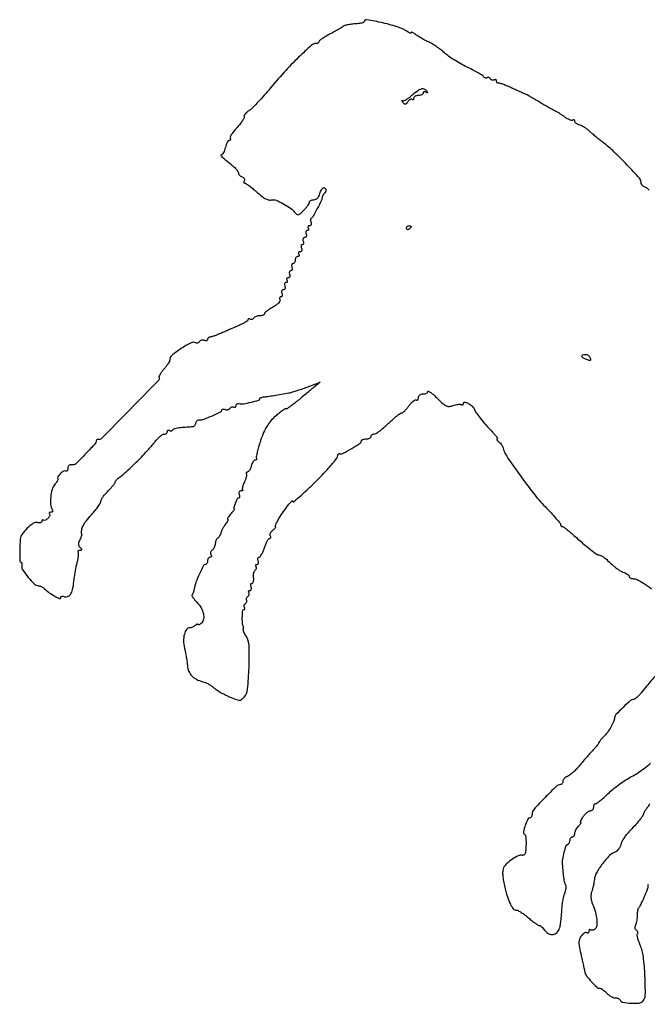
# Model space of a CAD drawing. Extents: x 1 to 531, y 1 to 416.
# Drawn here: x 0.7 to 266.1, y 0.7 to 416 of the extents above; entities that cross this region are included whole.
import ezdxf

# ---------------------------------------------------------------- set-up
doc = ezdxf.new("R2010")
doc.units = 0

msp = doc.modelspace()

# ---------------------------------------------------------------- linework, layer by layer
for points in [[(266.353356, 344.041409, 0.126338), (264.489688, 345.365583, -0.076377), (263.920208, 345.690789, -0.064834), (263.437596, 346.188511, -0.066806), (263.111208, 346.776027, -0.093691), (263, 347.364302, 0.186865), (262.326798, 349.102709, 0.005891), (257.05145, 354.757233, 0.012306), (251.565645, 360.224258, 0.028098), (247.109147, 364, -0.007111), (245.678124, 365.112765, -0.005147), (244.114508, 366.391355, -0.0052), (242.654054, 367.636895, -0.011283), (241.564314, 368.630145, 0.027362), (240.550607, 369.496115, 0.020656), (239.350707, 370.336438, 0.021037), (238.154134, 371.033633, 0.044573), (237.165309, 371.447533, -0.038999), (236.336618, 371.783617, -0.049109), (235.63606, 372.224189, -0.057387), (235.152296, 372.697216, -0.172164), (235, 373.126405, 0.100574), (234.931751, 373.462269, 0.17724), (234.740777, 373.666534, 0.168017), (234.454442, 373.705499, 0.089211), (234.117537, 373.572642, -0.188818), (233.620812, 373.482082, -0.044985), (232.798834, 373.720955, -0.040056), (231.838674, 374.188083, -0.030383), (230.867537, 374.843408, 0.011857), (229.851098, 375.585518, 0.010373), (228.754839, 376.313489, 0.010485), (227.736853, 376.92991, 0.030344), (227, 377.29759, -0.023887), (226.136145, 377.714807, -0.003696), (224.471875, 378.63503, -0.004115), (222.524281, 379.751988, -0.003568), (220.5, 380.95463, 0.003266), (218.47572, 382.158921, 0.003759), (216.528125, 383.280845, 0.003381), (214.864305, 384.20791, 0.021697), (214, 384.634191, -0.001973), (213.150952, 385.012088, -0.000381), (211.61875, 385.702707, -0.000406), (209.832825, 386.511074, -0.000375), (208, 387.344119, 0.009201), (206.221586, 388.114852, 0.012827), (204.601562, 388.7337, 0.009252), (203.241502, 389.185523, 0.140613), (202.75, 389.196751, -0.145425), (202.46469, 389.205962, -0.134253), (202.220313, 389.368882, -0.107969), (202.056102, 389.668914, -0.071539), (202, 390.059017, 0.098926), (201.928183, 390.418448, 0.176081), (201.726548, 390.637945, 0.169366), (201.42443, 390.681645, 0.090666), (201.069098, 390.542705, -0.110145), (200.665018, 390.402413, -0.099917), (200.224179, 390.439712, -0.094986), (199.814355, 390.649431, -0.088941), (199.5, 391, 0.082063), (199.191085, 391.354115, 0.092249), (198.796119, 391.572832, 0.100657), (198.377779, 391.623747, 0.11907), (198, 391.5, -0.1134), (197.624573, 391.372354, -0.100269), (197.212743, 391.412828, -0.094016), (196.827686, 391.615902, -0.08632), (196.530169, 391.951185, 0.115786), (196.009101, 392.473587, 0.008228), (194.233484, 393.537164, 0.011247), (192.044652, 394.735002, 0.008237), (189.565492, 395.968744, -0.016168), (186.895939, 397.350476, -0.013201), (184.131031, 398.994163, -0.013411), (181.665642, 400.643352, -0.033755), (179.991558, 402.007886, 0.023392), (178.495359, 403.279888, 0.015025), (176.650942, 404.618367, 0.015102), (174.762328, 405.822294, 0.027236), (173.137137, 406.67429, -0.013555), (171.61631, 407.419285, -0.011569), (170.054346, 408.284284, -0.011724), (168.670148, 409.137391, -0.032176), (167.75, 409.822638, 0.02444), (167.077611, 410.339725, 0.055387), (166.514062, 410.644699, 0.120335), (166.150712, 410.698076, 0.38704), (166, 410.532543, -0.247236), (165.889811, 410.323322, -0.186798), (165.632812, 410.262617, -0.090339), (165.230128, 410.394978, -0.038077), (164.75, 410.70536, 0.084695), (160.884178, 412.722913, 0.021363), (154.01879, 414.617811, 0.014311), (147.149152, 415.995789, 0.463586), (145.998013, 415.028466, -0.31225), (145.846557, 414.811338, -0.026598), (145.16234, 414.597265, -0.027772), (144.244662, 414.416481, -0.017403), (143.155961, 414.30265, 0.010465), (140.734852, 414.083415, 0.02528), (138.961432, 413.793976, 0.033334), (137.702861, 413.433463, 0.116437), (137, 412.97553, -0.069117), (136.616917, 412.671241, -0.003588), (135.251563, 411.87844, -0.005631), (133.605998, 410.963077, -0.004056), (131.75, 409.977247, 0.011632), (129.929836, 408.974803, 0.017466), (128.395312, 408.0093, 0.012503), (127.199951, 407.153143, 0.235266), (127, 406.751717, -0.131082), (126.923532, 406.465049, -0.100631), (126.708484, 406.220817, -0.088289), (126.386795, 406.056539, -0.074143), (126.007606, 406, 0.184377), (123.799898, 405.157249, 0.010779), (118.442403, 400.157469, 0.015316), (112.284827, 393.778424, 0.011042), (105.798866, 386.308662, -0.008321), (103.333529, 383.437966, -0.009317), (100.863472, 380.759018, -0.008713), (98.681843, 378.557717, -0.048143), (97.382137, 377.51473, 0.030491), (96.481181, 376.842523, 0.046786), (95.800146, 376.147631, 0.058838), (95.408896, 375.529477, 0.255427), (95.431259, 375.111226, -0.265366), (95.448886, 374.604877, -0.022593), (94.766826, 373.438533, -0.025204), (93.761129, 372.043818, -0.016611), (92.474269, 370.541633, 0.018389), (91.191411, 369.033299, 0.027569), (90.197246, 367.619599, 0.026199), (89.542491, 366.436266, 0.257093), (89.570162, 365.886475, -0.087273), (89.705163, 365.547955, -0.166138), (89.66935, 365.260402, -0.178763), (89.469295, 365.068793, -0.102872), (89.138472, 365, 0.223055), (88.717065, 364.802163, 0.048302), (88.253102, 364.11875, 0.041651), (87.823903, 363.148901, 0.029303), (87.5, 362, -0.03159), (87.170462, 360.851243, -0.044187), (86.72462, 359.88125, -0.052059), (86.236709, 359.202387, -0.214082), (85.785686, 359, 0.504666), (85.641157, 358.804273, 0.097467), (85.887735, 358.345326, 0.039846), (86.5788, 357.628336, 0.016598), (87.615141, 356.771323, -0.007652), (90.286626, 354.641418, -0.029), (91.854444, 353.191457, -0.047722), (92.730753, 352.087803, -0.144928), (93, 351.178417, 0.135083), (93.113681, 350.765313, 0.06208), (93.459243, 350.321054, 0.054904), (93.96538, 349.915085, 0.050019), (94.563382, 349.614052, -0.069381), (95.114498, 349.309425, -0.099723), (95.484691, 348.894529, -0.123594), (95.617935, 348.437686, -0.148943), (95.504365, 348.007063, 0.059701), (95.32476, 347.619862, 0.124369), (95.302444, 347.290189, 0.185501), (95.43568, 347.071264, 0.159724), (95.690983, 346.980816, -0.143553), (96.18133, 346.824357, -0.00905), (97.434141, 345.944778, -0.01273), (98.902063, 344.815639, -0.009081), (100.489071, 343.480816, 0.010894), (103.028722, 341.360406, 0.049684), (104.641907, 340.315903, 0.084757), (105.971389, 339.895593, 0.080339), (107.39104, 339.928592, -0.147426), (108.929019, 339.760023, -0.022373), (111.748899, 338.409497, -0.026078), (114.549811, 336.717069, -0.059961), (116.405727, 335.10417, 0.022978), (117.601986, 333.898578, 0.213197), (118.281556, 333.670936, 0.161488), (119.009536, 333.993489, 0.012026), (120.602953, 335.512043, 0.020047), (121.520647, 336.506433, 0.024248), (122.295867, 337.51206, 0.023942), (122.855913, 338.404613, 0.12883), (123, 338.954545, -0.175607), (123.144575, 339.353494, -0.092905), (123.555655, 339.692898, -0.073099), (124.167905, 339.922626, -0.053306), (124.891592, 340, 0.102549), (125.722417, 340.172211, 0.09348), (126.447766, 340.663337, 0.080962), (127.022088, 341.454981, 0.055092), (127.410644, 342.5, -0.034719), (127.722843, 343.457085, -0.046776), (128.141941, 344.265625, -0.05533), (128.598489, 344.827615, -0.196992), (129.019052, 345, -0.175289), (129.662448, 344.767289, -0.197878), (129.967771, 344.18929, -0.138512), (129.820972, 343.382553, -0.08272), (129.25, 342.583333, 0.03517), (128.958092, 342.247194, 0.03056), (128.700931, 341.857813, 0.031774), (128.51187, 341.475301, 0.074355), (128.434021, 341.166667, -0.087237), (128.037437, 339.748502, -0.007271), (126.331847, 336.316808, -0.004874), (124.486783, 332.820218, -0.163893), (123.806177, 332.185392, 0.186052), (123.582195, 331.957701, 0.082121), (123.477966, 331.541554, 0.064818), (123.503556, 331.007897, 0.047294), (123.663166, 330.435392, -0.072613), (123.786713, 329.886609, -0.120928), (123.709662, 329.421647, -0.152578), (123.447166, 329.114844, -0.140985), (123.047972, 329, 0.095723), (122.65063, 328.923227, 0.173661), (122.406028, 328.70625, 0.171987), (122.353415, 328.381563, 0.093667), (122.5, 328, -0.079467), (122.659353, 327.617748, -0.157566), (122.63462, 327.29375, -0.184509), (122.43288, 327.078784, -0.113538), (122.090402, 327, 0.172457), (121.747127, 326.877971, 0.149855), (121.53372, 326.559375, 0.105471), (121.493584, 326.074174, 0.059765), (121.638374, 325.5, -0.072198), (121.768056, 324.926168, -0.1207), (121.688598, 324.440365, -0.152772), (121.415689, 324.119991, -0.14144), (121, 324, 0.14144), (120.584311, 323.880009, 0.152772), (120.311402, 323.559635, 0.1207), (120.231944, 323.073832, 0.072198), (120.361626, 322.5, -0.053929), (120.513619, 321.925537, -0.097172), (120.492835, 321.440625, -0.145365), (120.308551, 321.122669, -0.191493), (120, 321, 0.191493), (119.691449, 320.877331, 0.145365), (119.507165, 320.559375, 0.097172), (119.486381, 320.074463, 0.053929), (119.638374, 319.5, -0.069008), (119.771857, 318.926317, -0.116977), (119.70238, 318.440625, -0.152575), (119.444764, 318.120613, -0.148627), (119.047972, 318, 0.095723), (118.65063, 317.923227, 0.173661), (118.406028, 317.70625, 0.171987), (118.353415, 317.381563, 0.093667), (118.5, 317, -0.082592), (118.656512, 316.6179, -0.161196), (118.6254, 316.29375, -0.182303), (118.413961, 316.078288, -0.108972), (118.059017, 316, 0.140337), (117.655173, 315.884374, 0.099915), (117.311086, 315.559375, 0.085131), (117.079345, 315.073318, 0.06887), (117, 314.5, -0.062722), (116.92777, 313.926468, -0.08088), (116.715469, 313.440625, -0.098158), (116.400789, 313.115494, -0.152681), (116.031385, 313, 0.184534), (115.710807, 312.877514, 0.147206), (115.516384, 312.559375, 0.100118), (115.488865, 312.074366, 0.055937), (115.638374, 311.5, -0.062927), (115.779282, 310.92599, -0.109632), (115.728935, 310.440625, -0.151303), (115.500163, 310.121579, -0.163532), (115.138374, 310, 0.163532), (114.776585, 309.878421, 0.151303), (114.547812, 309.559375, 0.109632), (114.497466, 309.07401, 0.062927), (114.638374, 308.5, -0.069008), (114.771857, 307.926317, -0.116977), (114.70238, 307.440625, -0.152575), (114.444764, 307.120613, -0.148627), (114.047972, 307, 0.095723), (113.65063, 306.923227, 0.173661), (113.406028, 306.70625, 0.171987), (113.353415, 306.381563, 0.093667), (113.5, 306, -0.079467), (113.659353, 305.617748, -0.157566), (113.63462, 305.29375, -0.184509), (113.43288, 305.078784, -0.113538), (113.090402, 305, 0.172457), (112.747127, 304.877971, 0.149855), (112.53372, 304.559375, 0.105471), (112.493584, 304.074174, 0.059765), (112.638374, 303.5, -0.072198), (112.768056, 302.926168, -0.1207), (112.688598, 302.440365, -0.152772), (112.415689, 302.119991, -0.14144), (112, 302, 0.14144), (111.584311, 301.880009, 0.152772), (111.311402, 301.559635, 0.1207), (111.231944, 301.073832, 0.072198), (111.361626, 300.5, -0.053929), (111.513619, 299.925537, -0.097172), (111.492835, 299.440625, -0.145365), (111.308551, 299.122669, -0.191493), (111, 299, 0.15718), (110.683191, 298.897885, 0.152034), (110.480539, 298.628761, 0.112702), (110.431545, 298.219717, 0.065383), (110.547732, 297.736208, -0.227033), (110.497691, 297.112736, -0.059681), (109.878174, 296.290671, -0.047451), (108.85191, 295.406892, -0.030537), (107.516347, 294.578737, 0.017323), (106.169389, 293.791987, 0.024501), (105.032927, 292.993834, 0.022345), (104.18699, 292.272662, 0.207963), (104, 291.842529, -0.213467), (103.855852, 291.520281, -0.080177), (103.429836, 291.247493, -0.060997), (102.802152, 291.061764, -0.041485), (102.059017, 291, 0.047606), (101.269959, 290.924701, 0.046638), (100.503689, 290.701458, 0.050526), (99.87003, 290.373446, 0.110089), (99.489919, 289.983688, -0.090427), (99.179369, 289.639411, -0.095498), (98.77286, 289.434921, -0.099685), (98.334197, 289.401101, -0.108373), (97.930902, 289.542705, 0.065123), (97.574435, 289.703398, 0.137187), (97.273452, 289.709653, 0.191349), (97.075841, 289.565565, 0.141597), (97, 289.303128, -0.219841), (96.817245, 288.907563, -0.02749), (96.045312, 288.320448, -0.028223), (94.994915, 287.692463, -0.019825), (93.75, 287.10217, 0.001324), (92.207307, 286.439412, 0.000628), (90.222366, 285.577466, 0.000622), (88.148343, 284.670668, 0.000881), (86.304864, 283.858059, -0.008552), (84.621277, 283.146571, -0.010644), (83.032183, 282.545805, -0.00906), (81.686054, 282.096661, -0.076127), (81.054864, 282, 0.090661), (80.652147, 281.926374, 0.095576), (80.309866, 281.715469, 0.099646), (80.08084, 281.400931, 0.108099), (80, 281.031385, -0.170338), (79.886291, 280.707295, -0.150241), (79.589088, 280.504982, -0.106442), (79.136572, 280.465361, -0.060487), (78.601151, 280.599558, 0.079342), (78.016242, 280.723038, 0.077271), (77.416328, 280.660098, 0.081875), (76.893866, 280.42543, 0.108341), (76.532052, 280.051862, -0.079822), (76.209478, 279.678748, -0.09122), (75.799765, 279.445968, -0.100758), (75.368111, 279.387821, -0.122263), (74.98036, 279.512138, 0.263559), (73.003595, 279.587641, 0.027148), (68.825889, 277.1314, 0.028072), (64.928549, 274.218026, 0.221717), (64, 272.226968, -0.12787), (63.866691, 271.714226, -0.0169), (63.282352, 270.744941, -0.018699), (62.492445, 269.623637, -0.014689), (61.556942, 268.467914, 0.018078), (60.649892, 267.331683, 0.026908), (59.948769, 266.270236, 0.025241), (59.487754, 265.383568, 0.250707), (59.512987, 264.978986, -0.344035), (59.389109, 263.848324, -0.00084), (47.255645, 251.42286, -0.000916), (35.116199, 239.078319, -0.279417), (33.814145, 238.75, 0.11613), (33.504031, 238.770718, 0.13788), (33.239155, 238.646489, 0.126253), (33.062022, 238.391446, 0.089201), (33, 238.046559, -0.18936), (32.594726, 237.014815, -0.003635), (28.58631, 232.762207, -0.003942), (24.537503, 228.595112, -0.168295), (23.444896, 228.055895, -0.016893), (23.20866, 228.03429, -0.004688), (22.836938, 228.016419, -0.004727), (22.415484, 228.004104, -0.004939), (22, 228, 0.153634), (21.618621, 227.879982, 0.097988), (21.29375, 227.542039, 0.080552), (21.074545, 227.037096, 0.062283), (21, 226.440983, -0.057307), (20.935851, 225.88313, -0.123371), (20.739534, 225.500904, -0.190638), (20.449263, 225.351971, -0.164171), (20.113307, 225.429973, 0.288194), (19.237062, 225.423307, 0.053401), (17.919963, 224.368009, 0.052753), (16.83811, 223.038892, 0.251722), (16.758184, 222.096305, -0.198427), (16.763946, 221.754173, -0.030801), (16.471575, 221.127469, -0.03033), (16.012466, 220.39311, -0.022185), (15.419938, 219.635505, 0.111055), (14.359672, 217.632757, 0.040893), (13.771304, 214.470396, 0.040651), (13.704543, 211.284367, 0.123946), (14.353415, 209.23718, -0.066866), (14.574674, 208.741774, -0.162211), (14.560786, 208.346387, -0.200671), (14.322581, 208.092128, -0.105869), (13.89235, 208, 0.048844), (13.463121, 207.957969, 0.146004), (13.204887, 207.821824, 0.260469), (13.146434, 207.623075, 0.141387), (13.273222, 207.393444, -0.312244), (13.413587, 206.622497, -0.080409), (12.675387, 205.509606, -0.076648), (11.597888, 204.653065, -0.272197), (10.75, 204.663977, 0.108203), (10.464329, 204.76145, 0.179814), (10.220313, 204.701069, 0.160773), (10.056532, 204.487221, 0.083887), (10, 204.152637, -0.214071), (9.852589, 203.824112, -0.118473), (9.457532, 203.612683, -0.08035), (8.860566, 203.555683, -0.04769), (8.1533, 203.670162, 0.21941), (6.438822, 203.364909, 0.040384), (3.894204, 201.269452, 0.041985), (1.667852, 198.716937, 0.144883), (0.932103, 196.673275, 0.004594), (0.714286, 192.196613, 0.015786), (0.691419, 189.287538, 0.015464), (0.798356, 187.332203, 0.3897), (1.161516, 186.999241, -0.243744), (1.396253, 186.877924, -0.08912), (1.559613, 186.528975, -0.06279), (1.629762, 186.01118, -0.038762), (1.587801, 185.397269, 0.185913), (1.996127, 183.587439, 0.026783), (4.310076, 180.499479, 0.026484), (6.93714, 177.677213, 0.194459), (8.61257, 177, -0.077965), (9.184046, 176.910345, -0.036554), (9.879719, 176.629004, -0.03508), (10.581125, 176.220378, -0.041307), (11.178571, 175.737035, 0.034259), (13.195734, 174.0576, 0.029633), (15.520584, 172.57874, 0.029031), (17.51169, 171.618757, 0.534032), (18, 171.945562, -0.143984), (18.100069, 172.285858, -0.149949), (18.367188, 172.511358, -0.117907), (18.772063, 172.580317, -0.071437), (19.25, 172.47912, 0.163744), (20.827205, 172.43703, 0.166047), (22.098335, 173.35804, 0.095634), (23.013966, 175.386576, 0.032929), (23.552934, 178.574652, -0.00991), (23.813521, 180.709562, -0.007386), (24.182329, 183.053737, -0.007472), (24.59585, 185.254114, -0.016792), (24.990145, 186.906154, 0.01897), (25.309884, 188.272136, 0.023765), (25.4972, 189.55963, 0.022995), (25.551765, 190.629212, 0.140556), (25.403492, 191.156154, -0.130975), (25.30673, 191.476769, -0.189958), (25.405, 191.75212, -0.144478), (25.697564, 191.937826, -0.069766), (26.140983, 192, 0.049117), (26.701687, 192.055213, 0.332216), (26.877059, 192.25, 0.199285), (26.776213, 192.573817, 0.022522), (26.246804, 193.153196, -0.081568), (25.799933, 193.775688, -0.099555), (25.614994, 194.46702, -0.088008), (25.702666, 195.242123, -0.050844), (26.060308, 196.112686, 0.021647), (26.420626, 196.862217, 0.023452), (26.704286, 197.620593, 0.023798), (26.884454, 198.288596, 0.095594), (26.895082, 198.70949, -0.080335), (26.885938, 200.525526, -0.076262), (27.44547, 202.287311, -0.052109), (28.719995, 204.302833, -0.016894), (31, 207, 0.013779), (32.531844, 208.789394, 0.018035), (33.825, 210.510435, 0.015732), (34.790349, 211.994027, 0.1372), (35, 212.743679, -0.129362), (35.181934, 213.43511, -0.024849), (35.88125, 214.540011, -0.024969), (36.851493, 215.780163, -0.020738), (38, 217, 0.012858), (39.149058, 218.182524, 0.017504), (40.11875, 219.309946, 0.014453), (40.852092, 220.281816, 0.155617), (41, 220.745537, -0.15623), (41.130042, 221.151567, -0.030975), (41.617188, 221.751715, -0.030065), (42.296673, 222.406535, -0.024023), (43.101065, 223.029241, 0.035636), (45.965793, 225.35519, 0.008345), (50.407184, 229.661013, 0.008924), (54.78511, 234.208906, 0.024232), (57.666605, 237.629543, -0.023914), (58.752152, 238.919862, -0.029363), (59.887973, 240.009928, -0.030174), (60.923862, 240.790581, -0.147423), (61.618689, 241, 0.075086), (62.146453, 241.079705, 0.088809), (62.59424, 241.311086, 0.100694), (62.893583, 241.655155, 0.129539), (63, 242.059017, -0.098926), (63.071817, 242.418448, -0.176081), (63.273452, 242.637945, -0.169366), (63.57557, 242.681645, -0.090666), (63.930902, 242.542705, 0.091579), (64.326847, 242.388711, 0.095876), (64.745048, 242.38992, 0.099489), (65.120405, 242.54526, 0.107034), (65.39524, 242.830494, -0.157364), (65.803389, 243.177815, -0.029951), (66.737142, 243.500785, -0.029315), (67.917274, 243.757886, -0.023272), (69.214338, 243.900298, 0.000936), (70.563928, 243.987731, 0.00096), (71.902024, 244.079514, 0.000928), (73.062949, 244.163551, 0.004044), (73.75, 244.220158, 0.102411), (74.227165, 244.364842, 0.09015), (74.632812, 244.691755, 0.087868), (74.905235, 245.14895, 0.090768), (75, 245.666667, -0.111213), (75.114553, 246.175314, -0.100043), (75.43861, 246.608333, -0.094672), (75.923033, 246.898802, -0.088066), (76.49314, 247, 0.087522), (78.5266, 247.358691, 0.016802), (82.013909, 248.762893, 0.010312), (85.491681, 250.38753, 0.285701), (86, 251.204515, -0.231114), (86.114341, 251.438672, -0.131535), (86.410912, 251.564314, -0.082117), (86.862742, 251.553147, -0.044487), (87.398849, 251.400442, 0.079342), (87.983758, 251.276962, 0.077271), (88.583672, 251.339902, 0.081875), (89.106134, 251.57457, 0.108341), (89.467948, 251.948138, -0.08451), (89.794407, 252.318712, -0.093295), (90.214763, 252.545053, -0.100463), (90.66252, 252.593431, -0.11575), (91.069098, 252.457295, 0.095669), (91.424206, 252.322488, 0.173618), (91.726548, 252.374932, 0.17203), (91.928753, 252.608048, 0.093719), (92, 252.98482, -0.118627), (92.097187, 253.388685, -0.120258), (92.367188, 253.701754, -0.110115), (92.77279, 253.873438, -0.087277), (93.25, 253.876758, 0.080533), (95.153237, 253.864502, 0.018159), (98.341532, 254.47964, 0.010686), (101.537985, 255.289976, 0.337266), (102, 255.897005, -0.219487), (102.124512, 256.166985, -0.065838), (102.514062, 256.419468, -0.05232), (103.079908, 256.619014, -0.036254), (103.75, 256.728539, 0.013009), (105.444504, 256.925223, 0.003578), (108.100162, 257.323129, 0.003556), (111.151858, 257.824988, 0.003373), (114.250429, 258.378757, 0.025574), (115.463591, 258.668872, 0.006043), (117.454814, 259.280366, 0.006205), (119.729328, 260.040301, 0.006079), (122, 260.861487), (127.5, 262.926502), (125, 260.870245, 0.001262), (123.743958, 259.831821, 0.000451), (121.956563, 258.343771, 0.000447), (119.998702, 256.707844, 0.000528), (118.150001, 255.156993, -0.009942), (116.431221, 253.769413, -0.014754), (114.867385, 252.629697, -0.009797), (113.539668, 251.758504, -0.207601), (113.083647, 251.688785, 0.209868), (112.637589, 251.618604, 0.011725), (111.445557, 250.814877, 0.016436), (110.041866, 249.74878, 0.011163), (108.513114, 248.448678, 0.035708), (106.576509, 246.460823, 0.039664), (105.016128, 244.282829, 0.034989), (103.675703, 241.659839, 0.019467), (102.398456, 238.302777, 0.009436), (101.567908, 235.671557, 0.013841), (100.945939, 233.325978, 0.00914), (100.522946, 231.372513, 0.18935), (100.628005, 230.792883, -0.109732), (100.733114, 230.490939, -0.182695), (100.668598, 230.232909, -0.160588), (100.438649, 230.059573, -0.082051), (100.078069, 230, 0.189922), (99.634611, 229.825252, 0.058024), (99.159277, 229.265625, 0.048811), (98.727259, 228.456976, 0.036821), (98.410644, 227.5, -0.033639), (98.10071, 226.542859, -0.045696), (97.688259, 225.734375, -0.05385), (97.241337, 225.171027, -0.200769), (96.832575, 225, 0.096731), (96.509046, 224.936818, 0.174447), (96.310385, 224.758626, 0.171163), (96.268649, 224.491868, 0.092697), (96.389805, 224.1783, -0.16531), (96.500775, 223.695485, -0.034978), (96.351068, 222.831988, -0.033085), (96.025471, 221.807576, -0.026179), (95.544799, 220.748989, 0.024541), (95.068283, 219.70862, 0.034799), (94.756993, 218.739724, 0.037421), (94.62468, 217.952364, 0.222854), (94.762644, 217.570689, -0.167816), (94.867447, 217.35531, -0.257798), (94.791557, 217.16764, -0.127646), (94.51027, 217.039318, -0.043546), (94.059678, 217, 0.127746), (93.610662, 216.883377, 0.158048), (93.317925, 216.568555, 0.128612), (93.230055, 216.084957, 0.07271), (93.361626, 215.5, -0.048567), (93.520279, 214.925294, -0.088859), (93.517876, 214.440625, -0.138659), (93.361327, 214.122871, -0.21248), (93.085247, 214, 0.284573), (92.478762, 213.624405, 0.022707), (91.681825, 211.822504, 0.022314), (91.052632, 209.963678, 0.329567), (91.278243, 209.354988, -0.422799), (91.30311, 209.226834, -0.008483), (90.875269, 208.634232, -0.014667), (90.309605, 207.922609, -0.008653), (89.595012, 207.104988, 0.019971), (88.91987, 206.296279, 0.044032), (88.487545, 205.61834, 0.088862), (88.348291, 205.171993, 0.451365), (88.5, 205, -0.381038), (88.67137, 204.847221, -0.127734), (88.620637, 204.485938, -0.057057), (88.307241, 203.922485, -0.024757), (87.773268, 203.25, 0.033326), (87.134731, 202.416923, 0.020055), (86.486554, 201.353125, 0.020042), (85.924638, 200.238783, 0.032804), (85.550893, 199.25, -0.027446), (85.235705, 198.388353, -0.038218), (84.855196, 197.660937, -0.042637), (84.467647, 197.144286, -0.213665), (84.145417, 197, 0.242311), (83.857305, 196.851665, 0.058067), (83.589256, 196.365493, 0.046859), (83.3777, 195.667324, 0.031356), (83.262899, 194.839977, -0.046523), (83.113456, 193.9597, -0.043407), (82.801886, 193.10056, -0.046349), (82.385564, 192.385582, -0.099652), (81.921979, 191.951781, 0.093267), (81.524529, 191.589185, 0.096401), (81.291714, 191.110916, 0.09918), (81.258911, 190.591758, 0.105125), (81.430902, 190.111803, -0.072223), (81.61547, 189.686428, -0.148061), (81.605103, 189.326592, -0.188844), (81.406576, 189.08901, -0.126017), (81.059017, 189, 0.140337), (80.655173, 188.884374, 0.099915), (80.311086, 188.559375, 0.085131), (80.079345, 188.073318, 0.06887), (80, 187.5, -0.057502), (79.933802, 186.926281, -0.076763), (79.738145, 186.440625, -0.095686), (79.448627, 186.115148, -0.164718), (79.10858, 186, 0.281402), (78.267732, 185.48607, 0.010752), (76.598425, 182.048435, 0.019246), (75.103951, 178.434028, 0.042648), (74.313873, 175.560722, -0.01814), (74.140308, 174.782266, -0.020237), (73.915916, 174.046761, -0.020025), (73.675982, 173.440114, -0.092444), (73.463388, 173.130055, 0.319199), (73.407017, 172.796556, 0.029897), (73.837052, 172.028269, 0.029677), (74.520542, 171.089654, 0.018403), (75.425472, 170.069333, -0.058385), (77.233306, 167.66989, -0.077978), (78.226703, 165.134438, -0.097228), (78.280998, 162.866235, -0.16433), (77.38581, 161.210573, -0.024216), (76.853168, 160.761058, -0.056892), (76.407082, 160.494341, -0.132024), (76.122502, 160.447631, -0.385263), (76, 160.583018, 0.318537), (75.888762, 160.73991, 0.158596), (75.632812, 160.745726, 0.070464), (75.230334, 160.5599, 0.02988), (74.75, 160.207482, -0.036993), (74.197906, 159.814359, -0.03309), (73.573437, 159.490312, -0.034632), (72.971761, 159.275258, -0.08187), (72.5, 159.222839, 0.252435), (71.135015, 158.577191, 0.094215), (70.189149, 156.601787, 0.069457), (69.847371, 153.767174, 0.053789), (70.239121, 150.678808, -0.009627), (70.640128, 148.837134, -0.006806), (71.022297, 146.755015, -0.006872), (71.333191, 144.754461, -0.014388), (71.508672, 143.189328, 0.076676), (72.079975, 140.812943, 0.095372), (73.321397, 138.914616, 0.086409), (75.287591, 137.483782, 0.052122), (78, 136.485834, -0.040555), (79.102521, 136.108853, -0.023833), (80.353125, 135.492065, -0.023733), (81.552347, 134.751359, -0.037015), (82.5, 133.99322, 0.041789), (83.583495, 133.143217, 0.014344), (85.281817, 132.094937, 0.014142), (87.230149, 131.040569, 0.015894), (89.161503, 130.140821, 0.008309), (92.119707, 128.933249, 0.085857), (93.406104, 128.67295, 0.165022), (94.351833, 128.964192, 0.052397), (95.465619, 129.962009, 0.162682), (96.924074, 133.290048, 0.014546), (97.491929, 142.527314, 0.01568), (97.500695, 151.751719, 0.136166), (96.295298, 155.633659, -0.021666), (95.781318, 156.514072, -0.025029), (95.371894, 157.395043, -0.025243), (95.104143, 158.16536, -0.116409), (95.079641, 158.633659, 0.02789), (95.125456, 159.002033, 0.023982), (95.133269, 159.392387, 0.024691), (95.105733, 159.747855, 0.061538), (95.041455, 160, -0.080522), (94.704032, 161.568997, -0.022338), (94.687704, 164.09478, -0.014472), (94.855369, 166.588085, -0.386369), (95.309017, 167.000073, 0.143019), (95.569111, 167.075998, 0.191463), (95.711382, 167.273474, 0.136258), (95.703894, 167.574417, 0.064551), (95.542705, 167.930902, -0.110145), (95.402413, 168.334982, -0.099917), (95.439712, 168.775821, -0.094986), (95.649431, 169.185645, -0.088941), (96, 169.5, 0.082063), (96.354115, 169.808915, 0.092249), (96.572832, 170.203881, 0.100657), (96.623747, 170.622221, 0.11907), (96.5, 171, -0.11907), (96.376253, 171.377779, -0.100657), (96.427168, 171.796119, -0.092249), (96.645885, 172.191085, -0.082063), (97, 172.5, 0.088941), (97.350569, 172.814355, 0.094986), (97.560288, 173.224179, 0.099917), (97.597587, 173.665018, 0.110145), (97.457295, 174.069098, -0.08716), (97.315434, 174.424589, -0.166025), (97.352836, 174.726548, -0.178851), (97.562601, 174.927745, -0.10301), (97.909598, 175, 0.172457), (98.252873, 175.122029, 0.149855), (98.46628, 175.440625, 0.105471), (98.506416, 175.925826, 0.059765), (98.361626, 176.5, -0.055992), (98.212187, 177.074364, -0.100197), (98.23989, 177.559375, -0.147252), (98.43459, 177.87752, -0.184348), (98.755498, 178, 0.248517), (99.105882, 178.185617, 0.081347), (99.359715, 178.733111, 0.058661), (99.48541, 179.539644, 0.036704), (99.451015, 180.495697, -0.036418), (99.414565, 181.493068, -0.043433), (99.530069, 182.426719, -0.048804), (99.766816, 183.172394, -0.154273), (100.10484, 183.564795, 0.099382), (100.414984, 183.854703, 0.098025), (100.591085, 184.243212, 0.097863), (100.606048, 184.670058, 0.098696), (100.457295, 185.069098, -0.08716), (100.315434, 185.424589, -0.166025), (100.352836, 185.726548, -0.178851), (100.562601, 185.927745, -0.10301), (100.909598, 186, 0.172457), (101.252873, 186.122029, 0.149855), (101.46628, 186.440625, 0.105471), (101.506416, 186.925826, 0.059765), (101.361626, 187.5, -0.054547), (101.2104, 188.074434, -0.098089), (101.233267, 188.559375, -0.145968), (101.420688, 188.877383, -0.189301), (101.732952, 189, 0.239396), (102.176329, 189.225191, 0.028828), (102.789505, 190.175, 0.029231), (103.425391, 191.46762, 0.019991), (104, 193, -0.018978), (104.571101, 194.532464, -0.027963), (105.196403, 195.825, -0.026877), (105.795749, 196.780467, -0.243874), (106.219077, 197, 0.149183), (106.505961, 197.087545, 0.191612), (106.660339, 197.313295, 0.132299), (106.645885, 197.657997, 0.06223), (106.458879, 198.066535, -0.169997), (106.345923, 198.579361, -0.082587), (106.536829, 199.231513, -0.066971), (106.990867, 199.919531, -0.051392), (107.649862, 200.534731, 0.019644), (108.308907, 201.076044, 0.048745), (108.732525, 201.533997, 0.128569), (108.854522, 201.828009, 0.44259), (108.737455, 201.968197, -0.500537), (108.577966, 202.200843, -0.023407), (108.982884, 203.232556, -0.023115), (109.674052, 204.60329, -0.012463), (110.643764, 206.227738, -0.012616), (112.549964, 209.085029, -0.021148), (114.310028, 211.372397, -0.028622), (115.627348, 212.771317, -0.658388), (116, 212.610989, 0.633823), (116.297616, 212.470528, 0.005351), (118.82656, 214.598813, 0.010123), (121.858335, 217.314878, 0.006255), (125.316269, 220.623147, 0.009636), (128.977618, 224.355962, 0.013186), (132.117259, 227.863619, 0.008684), (134.606921, 230.90267, 0.168824), (135, 232.033659, -0.100036), (135.070591, 232.382959, -0.127899), (135.269377, 232.6427, -0.129489), (135.56739, 232.77067, -0.103923), (135.917027, 232.75, 0.193376), (137.259867, 232.906313, 0.011359), (140.895399, 234.99095, 0.010045), (144.4685, 237.248267, 0.251954), (145, 238.236068, -0.233784), (145.1448, 238.528831, -0.071948), (145.5875, 238.775595, -0.054923), (146.234036, 238.944219, -0.036364), (147, 239, 0.048028), (147.765418, 239.073693, 0.068025), (148.4125, 239.29375, 0.088204), (148.848523, 239.618118, 0.191087), (149, 240, -0.103343), (149.079718, 240.381578, -0.098858), (149.306148, 240.70625, -0.096874), (149.644395, 240.923814, -0.094894), (150.042206, 241, 0.122983), (151.033293, 241.247518, 0.039464), (152.321144, 242.070017, 0.020786), (154.229398, 243.641171, 0.003704), (157.649291, 246.75, -0.011111), (159.060172, 247.994886, -0.015282), (160.38552, 249.045312, -0.011908), (161.520303, 249.848297, -0.149091), (162.017755, 250, 0.177469), (162.464809, 250.163836, 0.021593), (163.245247, 250.884704, 0.02346), (164.125266, 251.858286, 0.017321), (165.008372, 253.011758, -0.027681), (165.897118, 254.124096, -0.042343), (166.794256, 254.971147, -0.050994), (167.578508, 255.473997, -0.261163), (168.076467, 255.452741, 0.155283), (168.426608, 255.365023, 0.191438), (168.728712, 255.507592, 0.128552), (168.932928, 255.885112, 0.060112), (169, 256.440983, -0.12119), (169.150115, 257.051226, -0.106973), (169.570715, 257.555123, -0.093907), (170.214978, 257.886332, -0.072022), (171, 258, 0.049959), (171.765325, 258.076661, 0.069942), (172.4125, 258.305101, 0.090092), (172.847934, 258.642127, 0.185177), (173, 259.038643, -0.569033), (173.253789, 259.189436, -0.033492), (174.186505, 258.597478, -0.024768), (175.488232, 257.540505, -0.012219), (177.039167, 256.078285, 0.012907), (179.396172, 253.862217, 0.074456), (180.823274, 252.926943, 0.128226), (182.086739, 252.701674, 0.071296), (183.623083, 253.046796, -0.028828), (184.664501, 253.375438, -0.033159), (185.689412, 253.563789, -0.035219), (186.563353, 253.603179, -0.132825), (187.083916, 253.448137, 0.096717), (187.433326, 253.316322, 0.174436), (187.7309, 253.3697, 0.171175), (187.929997, 253.601875, 0.092711), (188, 253.976167, -0.455813), (188.58192, 254.481876, -0.092029), (190.062, 253.985713, -0.06058), (191.750119, 252.760024, -0.114337), (192.687182, 251.372807, 0.061207), (193.508819, 249.827447, 0.01598), (195.196874, 247.573831, 0.014445), (197.474816, 244.889768, 0.009056), (200.284478, 241.87823, -0.013779), (201.298224, 240.770859, -0.027906), (202.020576, 239.836138, -0.039618), (202.405445, 239.168513, -0.537901), (202.284478, 238.968197, 0.340606), (202.132469, 238.840918, 0.186053), (202.171065, 238.586828, 0.066958), (202.476584, 238.186902, 0.025298), (203, 237.71458, -0.036977), (203.592975, 237.15384, -0.03114), (204.134624, 236.480115, -0.032292), (204.552089, 235.799717, -0.071609), (204.756166, 235.227886, 0.097816), (206.135188, 231.918594, 0.007588), (211.621321, 223.985235, 0.011316), (217.56633, 216.047349, 0.025687), (222.490694, 210.396574, -0.005743), (224.985252, 207.754522, -0.008702), (227.087891, 205.39457, -0.004203), (228.808132, 203.360469, -0.175156), (229, 202.829565, 0.088622), (229.056902, 202.511052, 0.09221), (229.220313, 202.236869, 0.096613), (229.463823, 202.049124, 0.108737), (229.75, 201.976797, -0.144329), (230.201762, 201.828288, -0.009331), (231.33733, 201.012539, -0.012993), (232.666638, 199.964592, -0.009286), (234.100485, 198.726797, 0.005192), (238.318171, 195.025107, 0.011298), (241.646794, 192.292641, 0.008679), (244.257744, 190.318459, 0.158827), (245.234985, 190, -0.131136), (246.047567, 189.783154, -0.030994), (247.229502, 189.002802, -0.020566), (248.881265, 187.648878, -0.005562), (251.382839, 185.369855, 0.026402), (252.416794, 184.503886, 0.02005), (253.633769, 183.663562, 0.020421), (254.842324, 182.966133, 0.043835), (255.834691, 182.552467, -0.03668), (256.66348, 182.220805, -0.047109), (257.36394, 181.793147, -0.054921), (257.849621, 181.33886, -0.179143), (258, 180.932612, 0.161484), (258.117966, 180.57688, 0.096417), (258.45096, 180.273955, 0.077863), (258.948057, 180.069332, 0.058839), (259.535183, 180, -0.113102), (261.349354, 179.584309, -0.029838), (263.963913, 178.121311, -0.022292), (267.390985, 175.703618, -0.008425)], [(269.298133, 139.269566, 0.001946), (265.328077, 134.588737, 0.008253), (263.009759, 131.739536, -0.021416), (262.109402, 130.690638, -0.026973), (261.186043, 129.804739, -0.026925), (260.355533, 129.164258, -0.151925), (259.82742, 129, 0.183695), (258.591719, 128.530162, 0.009705), (255.437009, 125.614221, 0.01024), (252.413114, 122.586832, 0.166015), (251.814654, 121.3, -0.074102), (251.359532, 119.548425, -0.02837), (250.241455, 117.285316, -0.028345), (248.796128, 115.041639, -0.043451), (247.279546, 113.297749, 0.012496), (246.406406, 112.410975, 0.017144), (245.669617, 111.568156, 0.013914), (245.110414, 110.842046, 0.158415), (245, 110.502294, -0.154152), (244.891809, 110.159709, -0.013328), (244.339063, 109.414902, -0.016568), (243.611821, 108.548392, -0.012097), (242.75, 107.633544, 0.011309), (241.656004, 106.475892, 0.004263), (240.176429, 104.809188, 0.00422), (238.596518, 102.967451, 0.005126), (237.148481, 101.214165, -0.018643), (235.726021, 99.583678, -0.020275), (234.223792, 98.110584, -0.020233), (232.843459, 96.960629, -0.08692), (231.898481, 96.467779, 0.063945), (231.172655, 96.130456, 0.064431), (230.557679, 95.621395, 0.070659), (230.141435, 95.025309, 0.117663), (230, 94.432612, -0.066413), (229.926936, 93.88497, -0.083508), (229.713008, 93.42083, -0.099345), (229.395577, 93.110409, -0.145053), (229.023005, 93, 0.193327), (227.218093, 92.275028, 0.008726), (222.378952, 87.475052, 0.008907), (217.719291, 82.515154, 0.186204), (217, 80.650666, -0.05269), (216.933263, 80.019128, -0.072534), (216.734986, 79.484883, -0.092429), (216.442121, 79.126056, -0.177308), (216.097825, 79, 0.290202), (215.141532, 78.393922, 0.029867), (214.100181, 75.796571, 0.029802), (213.376435, 73.097724, 0.299508), (213.787865, 72.066419, -0.204816), (214.237081, 71.34601, -0.026759), (214.421587, 69.507289, -0.026039), (214.40816, 67.093174, -0.015148), (214.153669, 64.206163, -0.098758), (213.999327, 63.732653, -0.106768), (213.677953, 63.369691, -0.107968), (213.23863, 63.174417, -0.103024), (212.75, 63.175475, 0.168355), (211.179129, 62.976341, 0.033438), (208.693699, 61.531657, 0.035927), (206.326343, 59.67453, 0.085803), (204.956796, 57.919272, 0.099128), (204.611706, 56.778637, 0.037412), (204.575898, 55.104693, 0.029352), (204.819342, 52.941902, 0.014604), (205.367372, 50.238113, 0.015093), (206.589121, 45.633764, 0.041342), (207.811934, 42.501448, 0.063879), (209.063016, 40.601906, 0.218584), (210.374059, 40, -0.124252), (211.095476, 39.817913, -0.018035), (212.412459, 39.045312, -0.019495), (213.930251, 37.994424, -0.015585), (215.482577, 36.75, 0.010085), (217.000999, 35.505078, 0.013938), (218.415616, 34.454688, 0.010477), (219.622685, 33.646709, 0.143197), (220.124444, 33.5, -0.156024), (220.542396, 33.366325, -0.031025), (221.159684, 32.865987, -0.0301), (221.833075, 32.167977, -0.024068), (222.473246, 31.341659, 0.121903), (224.024347, 29.988975, 0.16097), (225.865226, 29.700649, 0.15846), (227.53641, 30.566753, 0.117537), (228.620715, 32.357971, 0.036218), (228.899707, 33.508314, 0.010154), (229.167529, 35.339529, 0.010184), (229.386742, 37.428629, 0.010558), (229.517549, 39.5, -0.01667), (229.676589, 41.608425, -0.01438), (229.980806, 43.808858, -0.014612), (230.372641, 45.788958, -0.040105), (230.79987, 47.147177, 0.025539), (231.166667, 48.204739, 0.034576), (231.381079, 49.192949, 0.037006), (231.437888, 49.99677, 0.198023), (231.272472, 50.394195, -0.147618), (230.896182, 51.095809, -0.010939), (230.508051, 53.262145, -0.013399), (230.146252, 56.059746, -0.007361), (229.845869, 59.5, -0.059901), (229.944616, 61.58667, -0.022991), (230.559219, 64.429454, -0.015933), (231.370294, 67.139917, -0.231449), (232.052857, 67.833333, 0.116727), (232.415141, 68.065956, 0.067982), (232.721777, 68.484896, 0.062078), (232.929363, 69.01681, 0.062102), (233, 69.583333, -0.068857), (233.074923, 70.1248, -0.085122), (233.29375, 70.583854, -0.099913), (233.618662, 70.890798, -0.140362), (234, 71, 0.141492), (234.381339, 71.110117, 0.099788), (234.70625, 71.419643, 0.084734), (234.925111, 71.882535, 0.068255), (235, 72.428571, -0.083576), (235.111012, 73.088072, -0.037263), (235.461607, 73.899107, -0.035542), (235.970075, 74.721837, -0.040215), (236.571429, 75.428571, 0.017822), (237.133644, 76.032361, 0.039496), (237.506621, 76.538393, 0.07905), (237.647652, 76.873412, 0.486597), (237.548376, 77, -0.484292), (237.422667, 77.159066, -0.04058), (237.609704, 77.734375, -0.030467), (238.005433, 78.540468, -0.015692), (238.591957, 79.5, -0.035579), (239.320991, 80.456677, -0.039402), (240.15568, 81.265625, -0.042987), (240.969809, 81.828662, -0.130517), (241.61501, 82, 0.107491), (242.143421, 82.114927, 0.099558), (242.593159, 82.440625, 0.095748), (242.894693, 82.927356, 0.091183), (243, 83.5, -0.055952), (243.06441, 84.073775, -0.075447), (243.255099, 84.559375, -0.094749), (243.53711, 84.88501, -0.168604), (243.868421, 85, 0.163214), (244.392311, 85.175692, 0.009045), (245.768832, 86.255617, 0.013205), (247.376649, 87.636841, 0.00922), (249.118421, 89.274441, -0.023082), (251.193746, 91.120005, -0.01361), (253.828536, 93.137543, -0.0136), (256.575904, 95.013396, -0.022588), (259, 96.423019, 0.026373), (261.449628, 97.872398, 0.01468), (264.280627, 99.877983, 0.01461), (267.033689, 102.081339, 0.02287)], [(266.746737, 84.905609, 0.008036), (265.694479, 83.481762, 0.011345), (264.806854, 82.177843, 0.007675), (264.112142, 81.068881, 0.13692), (264, 80.66704, -0.159565), (263.731191, 79.846167, -0.012057), (262.282789, 77.968458, -0.01472), (260.310413, 75.676454, -0.008394), (257.801212, 73.01952, 0.029912), (256.720253, 71.771503, 0.023777), (255.704071, 70.306486, 0.024358), (254.891036, 68.853612, 0.053946), (254.451798, 67.66397, -0.054183), (254.069489, 66.630021, -0.049168), (253.463817, 65.665426, -0.052345), (252.738649, 64.907837, -0.099156), (252.002105, 64.500668, 0.125095), (249.699013, 63.068818, 0.029055), (246.7125, 59.577147, 0.029581), (244.141437, 55.74001, 0.112452), (243.274593, 53.007883, -0.020154), (243.12469, 51.800992, -0.012596), (242.856976, 50.401929, -0.012637), (242.52302, 49.034487, -0.022381), (242.169448, 47.929026, 0.057569), (241.87237, 46.711374, 0.048657), (241.836493, 45.385437, 0.045024), (242.063577, 43.979844, 0.036104), (242.549329, 42.525435, -0.030764), (243.731166, 39.108604, -0.04376), (244.318822, 35.951497, -0.051731), (244.301617, 33.422608, -0.194368), (243.563779, 32.052931, -0.054709), (243.037664, 31.705665, -0.06974), (242.489237, 31.514838, -0.084996), (242.003547, 31.502202, -0.161848), (241.657991, 31.675343, 0.122915), (241.408224, 31.82533, 0.257487), (241.193285, 31.780004, 0.162272), (241.045964, 31.532667, 0.053916), (241, 31.10765, -0.081724), (240.930043, 30.6825, -0.160215), (240.726349, 30.411136, -0.18293), (240.423164, 30.334591, -0.110197), (240.068422, 30.457713, 0.204068), (239.606701, 30.527951, 0.076058), (238.990697, 30.264989, 0.059391), (238.323237, 29.731906, 0.041827), (237.707745, 28.993134, 0.069516), (237.015981, 27.638707, 0.083443), (236.778557, 26.229349, 0.04773), (236.965018, 24.272383, 0.009165), (237.704504, 20.780861, -0.000348), (238.264136, 18.350741, -0.000472), (238.765807, 16.15585, -0.000313), (239.184201, 14.311994, -0.005307), (239.315181, 13.703137, 0.118422), (240.017562, 12.199611, 0.019466), (242.127519, 9.753267, 0.016349), (244.413954, 7.45733, 0.190966), (245.567697, 7, -0.117558), (246.119941, 6.868339, -0.032636), (246.892021, 6.4125, -0.031038), (247.72462, 5.765464, -0.028142), (248.5, 5, 0.042999), (249.322668, 4.2347, 0.038239), (250.295788, 3.5875, 0.040249), (251.266968, 3.142089, 0.087611), (252.071654, 3, -0.050393), (252.770236, 2.929414, -0.056265), (253.413757, 2.720568, -0.064104), (253.91051, 2.413089, -0.138746), (254.166667, 2.048742, 0.268645), (255.281934, 1.092354, 0.032988), (258.598898, 0.6991, 0.035057), (261.998846, 0.760408, 0.176108), (263.695135, 1.552278, 0.196256), (264.799676, 4.180782, 0.013928), (264.656725, 12.289356, 0.019492), (263.97062, 20.393368, 0.073386), (262.614591, 25.294018, -0.019252), (262.011969, 26.811775, -0.025647), (261.590363, 28.234066, -0.024628), (261.366336, 29.413893, -0.174741), (261.4845, 29.97492, 0.114145), (261.615334, 30.36159, 0.100336), (261.572276, 30.786281, 0.093789), (261.361185, 31.18388, 0.085739), (261.013608, 31.49159, -0.141281), (260.678006, 31.861715, -0.088009), (260.514849, 32.428575, -0.074345), (260.544687, 33.110434, -0.059606), (260.76994, 33.810688, 0.042814), (261.066098, 34.635524, 0.020343), (261.310878, 35.73814, 0.019995), (261.47465, 36.919149, 0.026723), (261.522644, 38, -0.018598), (261.550612, 38.993832, -0.023122), (261.653527, 39.9125, -0.022309), (261.806863, 40.659693, -0.135414), (262, 41, 0.086566), (262.85285, 42.213262, 0.008241), (264.347522, 45.528919, 0.007905), (265.738156, 48.9003, 0.093642), (266.002346, 50.283927, -0.123434), (266.171948, 50.954982, -0.018258)]]:
    msp.add_lwpolyline(points, format="xyb")
for points in [[(172.595492, 385.845492, -0.029004), (172.843426, 385.386848, -0.315645), (172.809017, 385.190983, -0.315645), (172.613152, 385.156574, -0.029004), (172.154508, 385.404508, 0.068937), (171.712617, 385.599686, 0.143226), (171.339137, 385.59735, 0.19028), (171.093162, 385.403738, 0.132745), (171, 385.059017, -0.182172), (170.847664, 384.654781, -0.09101), (170.4125, 384.311086, -0.070927), (169.765275, 384.07823, -0.050979), (169, 384, 0.056395), (168.234988, 383.913439, 0.075828), (167.5875, 383.657292, 0.095027), (167.153384, 383.278413, 0.167478), (167, 382.833333, -0.056622), (166.954282, 382.430916, -0.17033), (166.808733, 382.200642, -0.254517), (166.596349, 382.163911, -0.115054), (166.348877, 382.31779, 0.224639), (166.008194, 382.439628, 0.098136), (165.537628, 382.297086, 0.069242), (165.007203, 381.911937, 0.043307), (164.50152, 381.332966, -0.024606), (163.823458, 380.49545, -0.183224), (163.376792, 380.263709, -0.249571), (162.972426, 380.421937, -0.045788), (162.492318, 381.09851, -0.015216), (162.218293, 381.60587, -0.085333), (162.129063, 381.900025, -0.540491), (162.206106, 381.965451, -0.110905), (162.39732, 381.859022, 0.286262), (162.861546, 381.778765, 0.034696), (163.834169, 382.255555, 0.032748), (165.015546, 383.047618, 0.021016), (166.280506, 384.109022, -0.025602), (168.581336, 386.003934, -0.092617), (170.280033, 386.830901, -0.172455), (171.571717, 386.736172, -0.151766)], [(166, 328.559017, -0.151918), (165.934461, 328.34829, -0.038439), (165.70625, 328.066025, -0.035638), (165.382774, 327.768994, -0.029505), (165, 327.5, -0.082592), (164.6179, 327.343488, -0.161196), (164.29375, 327.3746, -0.182303), (164.078288, 327.586039, -0.108972), (164, 327.940983, -0.093332), (164.076123, 328.345238, -0.09642), (164.29375, 328.688914, -0.099167), (164.618444, 328.918938, -0.105053), (165, 329, -0.042167), (165.382849, 328.967655, -0.061769), (165.70625, 328.870461, -0.081139), (165.92554, 328.727648, -0.210953)], [(241.425582, 273.333333, -0.031787), (241.71803, 272.397405, -0.374927), (241.556073, 272.084874, -0.17738), (241.060193, 272.07289, -0.009866), (239.581787, 272.606989, -0.062838), (238.438659, 273.21954, -0.226992), (238.048323, 273.922396, -0.326657), (238.399856, 274.469713, -0.092362), (239.456967, 274.666667, -0.083154), (240.052184, 274.566988, -0.065963), (240.636247, 274.275, -0.066321), (241.12109, 273.843047, -0.086255)]]:
    msp.add_lwpolyline(points, format="xyb", close=True)

doc.saveas('drawing.dxf')
